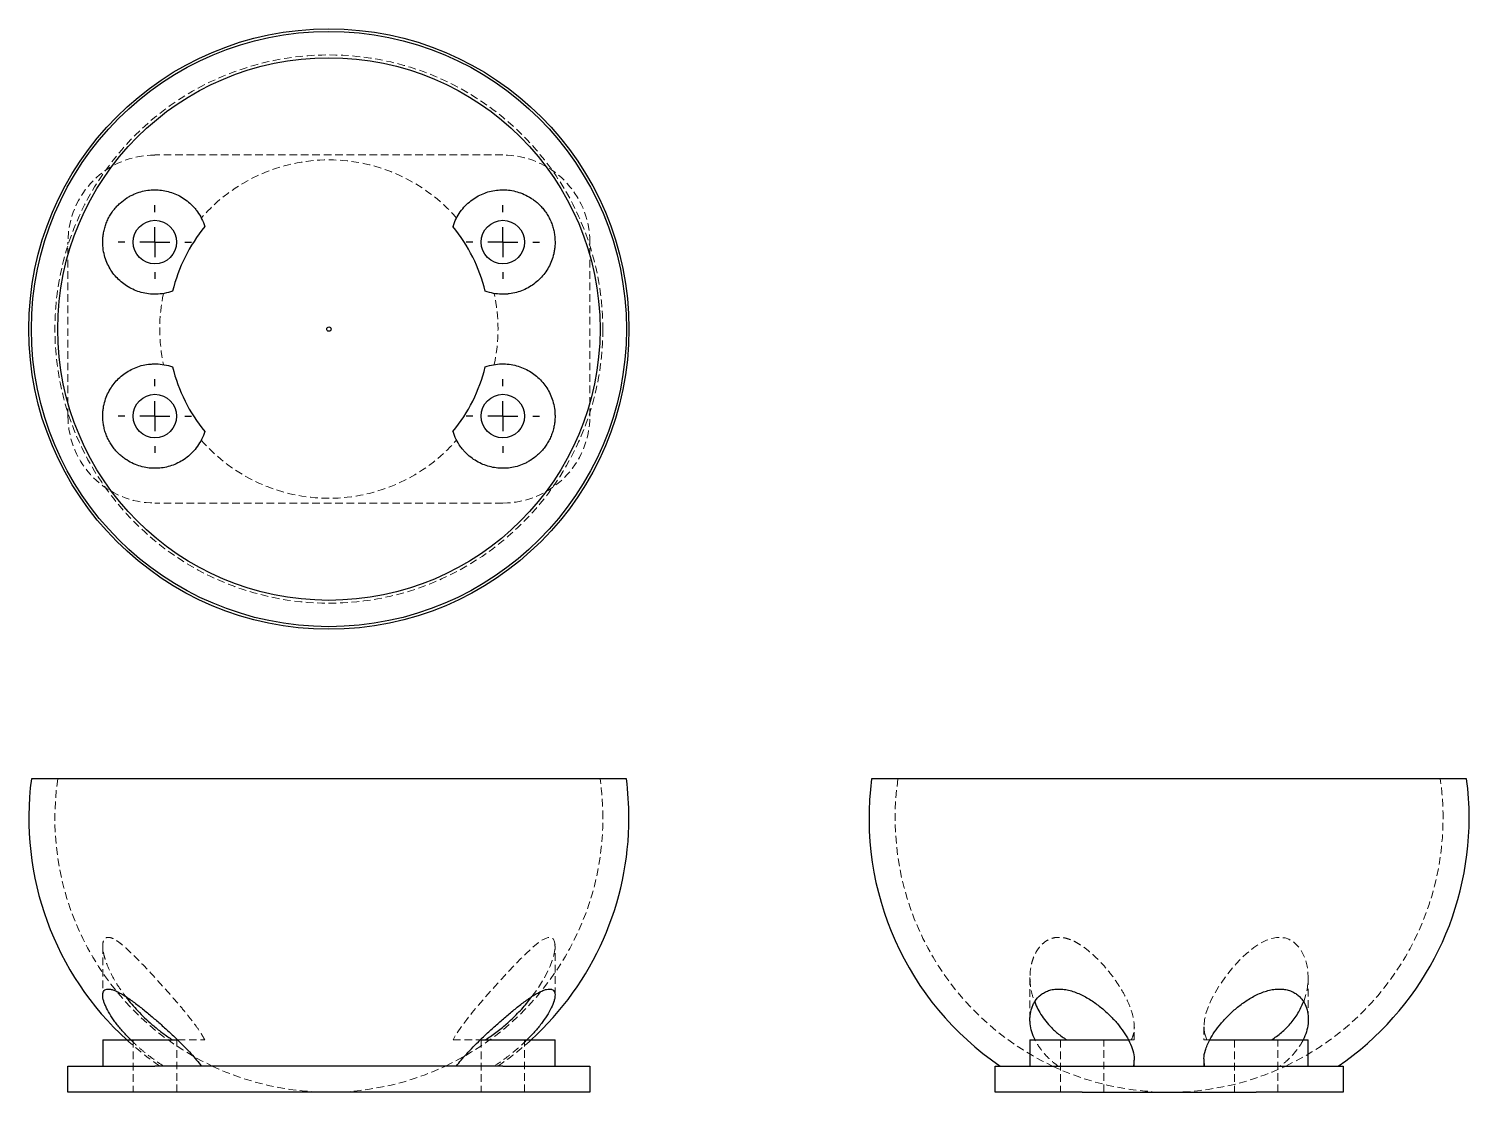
# Model space of a CAD drawing. Header units: millimetres. Extents: x 33 to 273, y 31 to 208.
import ezdxf

# ---------------------------------------------------------------- set-up
doc = ezdxf.new("R2010")
doc.units = ezdxf.units.MM
doc.linetypes.add('HIDDEN', pattern=[1.905, 1.27, -0.635])
doc.layers.add('10', color=7, linetype='Continuous')

# ---------------------------------------------------------------- blocks, each defined once
blk = doc.blocks.new('SW_CENTERMARKSYMBOL_0')
at = {"layer": '10', "color": 0}
for p, q in [((0, 5), (0, 6.12)), ((0, 0), (0, 2.5)), ((-5, 0), (-6.12, 0)), ((0, 0), (-2.5, 0)), ((0, 0), (0, -2.5)), ((0, 0), (2.5, 0)), ((5, 0), (6.12, 0)), ((0, -5), (0, -6.12))]:
    blk.add_line(p, q, dxfattribs=at)
blk = doc.blocks.new('SW_CENTERMARKSYMBOL_1')
at = {"layer": '10', "color": 0}
for p, q in [((0, 5), (0, 6.12)), ((0, 0), (0, 2.5)), ((-5, 0), (-6.12, 0)), ((0, 0), (-2.5, 0)), ((0, 0), (0, -2.5)), ((0, 0), (2.5, 0)), ((5, 0), (6.12, 0)), ((0, -5), (0, -6.12))]:
    blk.add_line(p, q, dxfattribs=at)
blk = doc.blocks.new('SW_CENTERMARKSYMBOL_2')
at = {"layer": '10', "color": 0}
for p, q in [((0, 5), (0, 6.12)), ((0, 0), (0, 2.5)), ((-5, 0), (-6.12, 0)), ((0, 0), (-2.5, 0)), ((0, 0), (0, -2.5)), ((0, 0), (2.5, 0)), ((5, 0), (6.12, 0)), ((0, -5), (0, -6.12))]:
    blk.add_line(p, q, dxfattribs=at)
blk = doc.blocks.new('SW_CENTERMARKSYMBOL_3')
at = {"layer": '10', "color": 0}
for p, q in [((0, 5), (0, 6.12)), ((0, 0), (0, 2.5)), ((-5, 0), (-6.12, 0)), ((0, 0), (-2.5, 0)), ((0, 0), (0, -2.5)), ((0, 0), (2.5, 0)), ((5, 0), (6.12, 0)), ((0, -5), (0, -6.12))]:
    blk.add_line(p, q, dxfattribs=at)

msp = doc.modelspace()

# ---------------------------------------------------------------- linework, layer by layer
at = {"color": 7, "linetype": 'HIDDEN', "lineweight": 18}
for p, q in [((111.99, 186.99), (54.01, 186.99)), ((39.52, 143.51), (39.52, 172.49)), ((126.48, 143.51), (126.48, 172.49)), ((111.99, 129.01), (54.01, 129.01)), ((45.32, 55.24), (45.32, 55.23)), ((45.32, 55.23), (45.32, 47.05)), ((45.34, 55.16), (45.33, 55.24)), ((120.64, 55.66), (120.66, 55.23)), ((120.68, 47.06), (120.68, 55.24)), ((199.81, 49.99), (199.81, 43.05)), ((199.81, 49.99), (199.81, 49.99)), ((246.19, 43.06), (246.19, 49.99)), ((120.68, 47.05), (120.68, 47.06)), ((217.2, 39.61), (217.2, 41.8)), ((228.8, 41.8), (228.8, 41.78)), ((228.8, 41.78), (228.8, 39.61)), ((228.86, 41.15), (228.84, 41.8)), ((246.19, 43.05), (246.19, 43.06)), ((50.39, 39.61), (50.39, 30.91)), ((57.64, 30.91), (57.64, 39.61)), ((57.79, 39.61), (62.32, 39.61)), ((103.68, 39.61), (108.21, 39.61)), ((108.36, 39.61), (108.36, 30.91)), ((115.61, 30.91), (115.61, 39.61)), ((204.88, 39.61), (204.88, 30.91)), ((212.13, 30.91), (212.13, 39.61)), ((216.23, 39.61), (217.2, 39.61)), ((228.8, 39.61), (229.77, 39.61)), ((229.31, 39.61), (228.89, 40.79)), ((233.87, 39.61), (233.87, 30.91)), ((241.12, 30.91), (241.12, 39.61)), ((217.08, 35.26), (217.17, 36.25)), ((217.2, 36.24), (217.2, 36.25)), ((228.82, 36.38), (228.81, 36.24)), ((228.92, 35.26), (228.83, 36.25))]:
    msp.add_line(p, q, dxfattribs=at)
at = {"color": 7, "linetype": 'Continuous', "lineweight": 25}
for p, q in [((132.57, 83.09), (33.43, 83.09)), ((272.57, 83.09), (173.43, 83.09)), ((45.32, 39.61), (45.32, 35.26)), ((45.32, 39.61), (57.79, 39.61)), ((108.21, 39.61), (120.68, 39.61)), ((120.68, 35.26), (120.68, 39.61)), ((199.81, 39.61), (199.81, 35.26)), ((199.81, 39.61), (216.23, 39.61)), ((229.77, 39.61), (246.19, 39.61)), ((246.19, 35.26), (246.19, 39.61)), ((217.2, 35.26), (217.2, 36.24)), ((228.8, 36.25), (228.8, 35.26)), ((39.52, 30.91), (39.52, 35.26)), ((39.52, 35.26), (54.01, 35.26)), ((111.99, 35.26), (54.01, 35.26)), ((111.99, 35.26), (126.48, 35.26)), ((126.48, 35.26), (126.48, 30.91)), ((194.01, 30.91), (194.01, 35.26)), ((194.01, 35.26), (208.51, 35.26)), ((208.51, 35.26), (237.49, 35.26)), ((237.49, 35.26), (251.99, 35.26)), ((251.99, 35.26), (251.99, 30.91)), ((54.01, 30.91), (39.52, 30.91)), ((111.99, 30.91), (54.01, 30.91)), ((126.48, 30.91), (111.99, 30.91)), ((208.51, 30.91), (194.01, 30.91)), ((208.51, 30.91), (237.49, 30.91)), ((251.99, 30.91), (237.49, 30.91))]:
    msp.add_line(p, q, dxfattribs=at)
at = {"color": 7, "linetype": 'HIDDEN', "lineweight": 18, "flags": 128}
for points in [[(116.82, 46.82), (117.67, 47.94), (118.93, 49.96), (119.85, 51.88), (120.21, 52.83), (120.48, 53.75), (120.64, 54.62), (120.68, 55.42), (120.6, 55.95), (120.41, 56.38), (120.18, 56.59), (119.88, 56.69), (119.51, 56.67), (119.07, 56.53), (118.5, 56.22), (117.87, 55.79), (116.88, 54.98), (115.85, 54.01), (114.99, 53.17), (114.13, 52.28), (112.37, 50.41), (110.58, 48.44), (108.81, 46.43), (107.82, 45.29), (106.88, 44.16), (105.97, 43.03), (105.15, 41.94), (104.31, 40.73), (103.68, 39.61), (103.68, 39.61)], [(245.41, 45.95), (245.42, 45.97), (245.99, 47.94), (246.19, 49.96), (246.01, 51.88), (245.77, 52.83), (245.41, 53.75), (244.93, 54.62), (244.3, 55.42), (243.68, 55.95), (242.94, 56.38), (242.31, 56.59), (241.61, 56.69), (240.89, 56.67), (240.13, 56.53), (239.24, 56.22), (238.36, 55.79), (237.1, 54.98), (235.91, 54.01), (235, 53.17), (234.15, 52.28), (232.59, 50.41), (231.22, 48.44), (230.09, 46.43), (229.58, 45.29), (229.19, 44.16), (228.91, 43.03), (228.8, 41.94), (228.9, 40.73), (229.31, 39.61), (229.31, 39.61)]]:
    msp.add_lwpolyline(points, dxfattribs=at)
at = {"color": 7, "linetype": 'Continuous', "lineweight": 25}
for centre, radius in [((83, 158), 50), ((83, 158), 49.57), ((83, 158), 45.18), ((54.01, 172.49), 3.62), ((111.99, 172.49), 3.62), ((54.01, 143.51), 3.62), ((111.99, 143.51), 3.62)]:
    msp.add_circle(centre, radius, dxfattribs=at)
at = {"color": 7, "linetype": 'HIDDEN', "lineweight": 18}
msp.add_circle((83, 158), 45.65, dxfattribs=at)
for centre, radius, start, end in [((54.01, 172.49), 14.49, 90, 180), ((83, 158), 28.18, 41.009, 138.991), ((111.99, 172.49), 14.49, 0, 90), ((83, 158), 28.18, 167.8789, 192.1211), ((83, 158), 28.18, 347.8789, 12.1211), ((54.01, 143.51), 14.49, 180, 270), ((111.99, 143.51), 14.49, 270, 0), ((83, 158), 28.18, 221.009, 318.991), ((83, 76.57), 45.65, 171.7868, 244.7909), ((83, 76.57), 45.65, 0, 8.2132), ((223, 76.57), 45.65, 171.7868, 244.7909), ((223, 76.57), 45.65, 0, 8.2132), ((83, 76.57), 45.65, 295.2092, 0), ((223, 76.57), 45.65, 295.2092, 0), ((83, 76.57), 50, 227.6574, 235.6988), ((83, 76.57), 50, 304.3012, 312.3426), ((83, 76.56), 45.65, 244.7901, 269.5435), ((83, 76.56), 45.65, 270.4567, 295.21), ((223, 76.56), 45.65, 244.7901, 269.5437), ((223, 76.56), 45.65, 270.4567, 295.21)]:
    msp.add_arc(centre, radius, start, end, dxfattribs=at)
at = {"color": 7, "linetype": 'Continuous', "lineweight": 25}
for centre, radius, start, end in [((83, 158), 26.8, 140.4849, 166.3863), ((83, 158), 26.8, 13.6126, 39.5179), ((83, 158), 26.8, 193.6137, 219.5171), ((83, 158), 26.8, 320.483, 346.386), ((83, 76.57), 50, 172.5053, 227.6574), ((83, 76.57), 50, 0, 7.4947), ((223, 76.57), 50, 172.5053, 235.6988), ((223, 76.57), 50, 0, 7.4947), ((83, 76.57), 50, 312.3426, 0), ((223, 76.57), 50, 304.3012, 0)]:
    msp.add_arc(centre, radius, start, end, dxfattribs=at)
for points, knots in [([(56.95, 164.31), (56.49, 164.14), (56.03, 164.02), (55.13, 163.86), (54.68, 163.81), (53.81, 163.79), (53.37, 163.81), (52.53, 163.91), (52.13, 163.99), (51.34, 164.21), (50.97, 164.34), (50.24, 164.65), (49.89, 164.83), (48.88, 165.43), (48.29, 165.91), (47.49, 166.73), (47.24, 167.02), (46.79, 167.64), (46.58, 167.97), (46.02, 168.99), (45.72, 169.74), (45.44, 170.98), (45.37, 171.42), (45.32, 172.1), (45.32, 172.33), (45.32, 172.8), (45.33, 173.05), (45.38, 173.54), (45.41, 173.79), (45.51, 174.3), (45.57, 174.57), (45.71, 175.1), (45.8, 175.36), (46, 175.89), (46.12, 176.15), (46.38, 176.66), (46.52, 176.91), (46.82, 177.38), (46.98, 177.61), (47.32, 178.05), (47.49, 178.25), (47.84, 178.63), (48.03, 178.8), (48.58, 179.3), (48.96, 179.58), (49.53, 179.95), (49.72, 180.06), (50.11, 180.26), (50.3, 180.36), (51.27, 180.79), (52.04, 181), (53.19, 181.16), (53.58, 181.19), (54.35, 181.19), (54.73, 181.17), (55.49, 181.07), (55.86, 181), (56.6, 180.8), (56.97, 180.68), (58.05, 180.24), (58.73, 179.84), (59.68, 179.1), (59.99, 178.83), (60.42, 178.37), (60.57, 178.22), (60.84, 177.88), (60.98, 177.71), (61.36, 177.17), (61.59, 176.78), (62, 175.96), (62.18, 175.52), (62.32, 175.05)], [0, 0, 0, 0, 0.03125, 0.03125, 0.0625, 0.0625, 0.09375, 0.09375, 0.125, 0.125, 0.15625, 0.15625, 0.1875, 0.1875, 0.25, 0.25, 0.28125, 0.28125, 0.3125, 0.3125, 0.375, 0.375, 0.40625, 0.40625, 0.421875, 0.421875, 0.4375, 0.4375, 0.453125, 0.453125, 0.46875, 0.46875, 0.484375, 0.484375, 0.5, 0.5, 0.515625, 0.515625, 0.53125, 0.53125, 0.546875, 0.546875, 0.5625, 0.5625, 0.59375, 0.59375, 0.609375, 0.609375, 0.625, 0.625, 0.6875, 0.6875, 0.71875, 0.71875, 0.75, 0.75, 0.78125, 0.78125, 0.8125, 0.8125, 0.875, 0.875, 0.90625, 0.90625, 0.921875, 0.921875, 0.9375, 0.9375, 0.96875, 0.96875, 1, 1, 1, 1]), ([(103.68, 175.05), (103.82, 175.52), (104, 175.96), (104.41, 176.78), (104.64, 177.17), (105.15, 177.88), (105.43, 178.22), (106.01, 178.83), (106.32, 179.1), (106.96, 179.6), (107.29, 179.82), (107.98, 180.22), (108.33, 180.39), (109.41, 180.84), (110.15, 181.03), (111.29, 181.17), (111.67, 181.19), (112.44, 181.18), (112.83, 181.16), (113.99, 180.99), (114.76, 180.78), (115.92, 180.26), (116.31, 180.05), (116.88, 179.68), (117.07, 179.55), (117.45, 179.26), (117.64, 179.11), (118.01, 178.77), (118.19, 178.6), (118.54, 178.21), (118.71, 178.01), (119.05, 177.57), (119.21, 177.34), (119.51, 176.87), (119.65, 176.61), (119.9, 176.1), (120.02, 175.84), (120.22, 175.31), (120.3, 175.05), (120.45, 174.52), (120.5, 174.26), (120.59, 173.75), (120.63, 173.5), (120.69, 172.75), (120.69, 172.28), (120.64, 171.61), (120.61, 171.39), (120.55, 170.96), (120.51, 170.75), (120.27, 169.71), (119.98, 168.97), (119.41, 167.95), (119.2, 167.62), (118.74, 167.01), (118.49, 166.71), (117.97, 166.17), (117.68, 165.91), (117.08, 165.44), (116.77, 165.22), (115.76, 164.62), (115.04, 164.31), (113.87, 163.99), (113.47, 163.91), (112.85, 163.84), (112.63, 163.82), (112.2, 163.8), (111.98, 163.79), (111.32, 163.81), (110.87, 163.86), (109.97, 164.02), (109.51, 164.14), (109.05, 164.31)], [0, 0, 0, 0, 0.03125, 0.03125, 0.0625, 0.0625, 0.09375, 0.09375, 0.125, 0.125, 0.15625, 0.15625, 0.1875, 0.1875, 0.25, 0.25, 0.28125, 0.28125, 0.3125, 0.3125, 0.375, 0.375, 0.40625, 0.40625, 0.421875, 0.421875, 0.4375, 0.4375, 0.453125, 0.453125, 0.46875, 0.46875, 0.484375, 0.484375, 0.5, 0.5, 0.515625, 0.515625, 0.53125, 0.53125, 0.546875, 0.546875, 0.5625, 0.5625, 0.59375, 0.59375, 0.609375, 0.609375, 0.625, 0.625, 0.6875, 0.6875, 0.71875, 0.71875, 0.75, 0.75, 0.78125, 0.78125, 0.8125, 0.8125, 0.875, 0.875, 0.90625, 0.90625, 0.921875, 0.921875, 0.9375, 0.9375, 0.96875, 0.96875, 1, 1, 1, 1]), ([(82.64, 158), (82.64, 157.91), (82.71, 157.73), (82.98, 157.6), (83.27, 157.7), (83.4, 157.98), (83.3, 158.27), (83.02, 158.4), (82.72, 158.3), (82.64, 158.1), (82.64, 158)], [0, 0, 0, 0, 0.11875, 0.243438, 0.368422, 0.493421, 0.618421, 0.743421, 0.868421, 1, 1, 1, 1]), ([(62.32, 140.95), (62.18, 140.48), (62, 140.04), (61.59, 139.22), (61.36, 138.83), (60.85, 138.12), (60.57, 137.78), (59.99, 137.17), (59.68, 136.9), (59.04, 136.4), (58.71, 136.18), (58.02, 135.78), (57.67, 135.61), (56.59, 135.16), (55.85, 134.97), (54.71, 134.83), (54.33, 134.81), (53.56, 134.82), (53.17, 134.84), (52.01, 135.01), (51.24, 135.22), (50.08, 135.74), (49.69, 135.95), (49.12, 136.32), (48.93, 136.45), (48.55, 136.74), (48.36, 136.89), (47.99, 137.23), (47.81, 137.4), (47.46, 137.79), (47.29, 137.99), (46.95, 138.43), (46.79, 138.66), (46.49, 139.13), (46.35, 139.39), (46.1, 139.9), (45.98, 140.16), (45.78, 140.69), (45.7, 140.95), (45.55, 141.48), (45.5, 141.74), (45.41, 142.25), (45.37, 142.5), (45.31, 143.25), (45.31, 143.72), (45.36, 144.39), (45.39, 144.61), (45.45, 145.04), (45.49, 145.25), (45.73, 146.29), (46.02, 147.03), (46.59, 148.05), (46.8, 148.38), (47.26, 148.99), (47.51, 149.29), (48.03, 149.83), (48.32, 150.09), (48.92, 150.56), (49.23, 150.78), (50.24, 151.38), (50.96, 151.69), (52.13, 152.01), (52.53, 152.09), (53.15, 152.16), (53.37, 152.18), (53.8, 152.2), (54.02, 152.21), (54.68, 152.19), (55.13, 152.14), (56.03, 151.98), (56.49, 151.86), (56.95, 151.69)], [0, 0, 0, 0, 0.03125, 0.03125, 0.0625, 0.0625, 0.09375, 0.09375, 0.125, 0.125, 0.15625, 0.15625, 0.1875, 0.1875, 0.25, 0.25, 0.28125, 0.28125, 0.3125, 0.3125, 0.375, 0.375, 0.40625, 0.40625, 0.421875, 0.421875, 0.4375, 0.4375, 0.453125, 0.453125, 0.46875, 0.46875, 0.484375, 0.484375, 0.5, 0.5, 0.515625, 0.515625, 0.53125, 0.53125, 0.546875, 0.546875, 0.5625, 0.5625, 0.59375, 0.59375, 0.609375, 0.609375, 0.625, 0.625, 0.6875, 0.6875, 0.71875, 0.71875, 0.75, 0.75, 0.78125, 0.78125, 0.8125, 0.8125, 0.875, 0.875, 0.90625, 0.90625, 0.921875, 0.921875, 0.9375, 0.9375, 0.96875, 0.96875, 1, 1, 1, 1]), ([(109.05, 151.69), (109.51, 151.86), (109.97, 151.98), (110.87, 152.14), (111.32, 152.19), (112.19, 152.21), (112.63, 152.19), (113.47, 152.09), (113.87, 152.01), (114.66, 151.79), (115.03, 151.66), (115.76, 151.35), (116.11, 151.17), (117.12, 150.57), (117.71, 150.09), (118.51, 149.27), (118.76, 148.98), (119.21, 148.36), (119.42, 148.03), (119.98, 147.01), (120.28, 146.26), (120.56, 145.02), (120.63, 144.58), (120.67, 143.91), (120.68, 143.67), (120.68, 143.2), (120.67, 142.95), (120.62, 142.46), (120.59, 142.21), (120.49, 141.7), (120.43, 141.43), (120.29, 140.9), (120.2, 140.64), (120, 140.12), (119.88, 139.85), (119.62, 139.34), (119.48, 139.09), (119.18, 138.62), (119.02, 138.39), (118.68, 137.96), (118.51, 137.75), (118.16, 137.38), (117.97, 137.2), (117.42, 136.7), (117.04, 136.42), (116.47, 136.05), (116.28, 135.94), (115.89, 135.74), (115.7, 135.64), (114.73, 135.21), (113.96, 135), (112.81, 134.84), (112.42, 134.81), (111.65, 134.81), (111.27, 134.83), (110.51, 134.93), (110.14, 135), (109.4, 135.2), (109.03, 135.32), (107.95, 135.76), (107.27, 136.16), (106.32, 136.9), (106.01, 137.17), (105.58, 137.63), (105.44, 137.78), (105.16, 138.12), (105.02, 138.29), (104.64, 138.83), (104.41, 139.22), (104, 140.04), (103.82, 140.48), (103.68, 140.95)], [0, 0, 0, 0, 0.03125, 0.03125, 0.0625, 0.0625, 0.09375, 0.09375, 0.125, 0.125, 0.15625, 0.15625, 0.1875, 0.1875, 0.25, 0.25, 0.28125, 0.28125, 0.3125, 0.3125, 0.375, 0.375, 0.40625, 0.40625, 0.421875, 0.421875, 0.4375, 0.4375, 0.453125, 0.453125, 0.46875, 0.46875, 0.484375, 0.484375, 0.5, 0.5, 0.515625, 0.515625, 0.53125, 0.53125, 0.546875, 0.546875, 0.5625, 0.5625, 0.59375, 0.59375, 0.609375, 0.609375, 0.625, 0.625, 0.6875, 0.6875, 0.71875, 0.71875, 0.75, 0.75, 0.78125, 0.78125, 0.8125, 0.8125, 0.875, 0.875, 0.90625, 0.90625, 0.921875, 0.921875, 0.9375, 0.9375, 0.96875, 0.96875, 1, 1, 1, 1]), ([(50.01, 39.61), (49.55, 40.06), (49.13, 40.51), (48.33, 41.41), (47.95, 41.86), (47.44, 42.54), (47.27, 42.76), (46.96, 43.21), (46.81, 43.43), (46.4, 44.08), (46.16, 44.5), (45.86, 45.12), (45.77, 45.32), (45.61, 45.72), (45.54, 45.91), (45.37, 46.47), (45.31, 46.81), (45.32, 47.26), (45.34, 47.39), (45.42, 47.63), (45.47, 47.74), (45.62, 47.91), (45.72, 47.98), (45.94, 48.07), (46.08, 48.09), (46.3, 48.09), (46.38, 48.09), (46.55, 48.07), (46.64, 48.05), (46.92, 47.98), (47.12, 47.92), (47.54, 47.75), (47.77, 47.64), (48.23, 47.4), (48.47, 47.27), (48.95, 46.97), (49.2, 46.81), (49.71, 46.48), (49.96, 46.3), (50.73, 45.74), (51.25, 45.35), (52.29, 44.52), (52.82, 44.09), (53.85, 43.21), (54.36, 42.77), (55.37, 41.88), (55.87, 41.42), (56.85, 40.51), (57.32, 40.06), (57.79, 39.61)], [0, 0, 0, 0, 0.0625, 0.0625, 0.125, 0.125, 0.15625, 0.15625, 0.1875, 0.1875, 0.25, 0.25, 0.28125, 0.28125, 0.3125, 0.3125, 0.375, 0.375, 0.40625, 0.40625, 0.4375, 0.4375, 0.46875, 0.46875, 0.5, 0.5, 0.515625, 0.515625, 0.53125, 0.53125, 0.5625, 0.5625, 0.59375, 0.59375, 0.625, 0.625, 0.65625, 0.65625, 0.6875, 0.6875, 0.75, 0.75, 0.8125, 0.8125, 0.875, 0.875, 0.9375, 0.9375, 1, 1, 1, 1]), ([(108.21, 39.61), (108.68, 40.06), (109.15, 40.51), (110.12, 41.41), (110.62, 41.86), (111.38, 42.54), (111.64, 42.76), (112.15, 43.21), (112.4, 43.43), (113.17, 44.08), (113.69, 44.5), (114.46, 45.12), (114.72, 45.32), (115.24, 45.72), (115.5, 45.91), (116.27, 46.47), (116.78, 46.81), (117.51, 47.26), (117.75, 47.39), (118.21, 47.63), (118.43, 47.74), (118.86, 47.91), (119.06, 47.98), (119.43, 48.07), (119.6, 48.09), (119.83, 48.09), (119.9, 48.09), (120.04, 48.07), (120.1, 48.05), (120.28, 47.98), (120.37, 47.92), (120.52, 47.75), (120.58, 47.64), (120.66, 47.4), (120.68, 47.27), (120.68, 46.97), (120.67, 46.81), (120.62, 46.48), (120.58, 46.3), (120.41, 45.74), (120.25, 45.35), (119.85, 44.52), (119.61, 44.09), (119.05, 43.21), (118.74, 42.77), (118.06, 41.88), (117.68, 41.42), (116.88, 40.51), (116.45, 40.06), (115.99, 39.61)], [0, 0, 0, 0, 0.0625, 0.0625, 0.125, 0.125, 0.15625, 0.15625, 0.1875, 0.1875, 0.25, 0.25, 0.28125, 0.28125, 0.3125, 0.3125, 0.375, 0.375, 0.40625, 0.40625, 0.4375, 0.4375, 0.46875, 0.46875, 0.5, 0.5, 0.515625, 0.515625, 0.53125, 0.53125, 0.5625, 0.5625, 0.59375, 0.59375, 0.625, 0.625, 0.65625, 0.65625, 0.6875, 0.6875, 0.75, 0.75, 0.8125, 0.8125, 0.875, 0.875, 0.9375, 0.9375, 1, 1, 1, 1]), ([(200.67, 39.61), (200.45, 40.06), (200.27, 40.51), (200, 41.41), (199.9, 41.86), (199.83, 42.54), (199.81, 42.76), (199.81, 43.21), (199.82, 43.43), (199.88, 44.08), (199.96, 44.5), (200.17, 45.12), (200.25, 45.32), (200.44, 45.72), (200.55, 45.91), (200.92, 46.47), (201.22, 46.81), (201.79, 47.26), (201.99, 47.39), (202.43, 47.63), (202.66, 47.74), (203.17, 47.91), (203.44, 47.98), (204.01, 48.07), (204.3, 48.09), (204.75, 48.09), (204.91, 48.09), (205.22, 48.07), (205.38, 48.05), (205.86, 47.98), (206.18, 47.92), (206.82, 47.75), (207.15, 47.64), (207.78, 47.4), (208.09, 47.27), (208.7, 46.97), (209.01, 46.81), (209.6, 46.48), (209.89, 46.3), (210.73, 45.74), (211.25, 45.35), (212.25, 44.52), (212.73, 44.09), (213.6, 43.21), (214.01, 42.77), (214.75, 41.88), (215.1, 41.42), (215.72, 40.51), (215.99, 40.06), (216.23, 39.61)], [0, 0, 0, 0, 0.0625, 0.0625, 0.125, 0.125, 0.15625, 0.15625, 0.1875, 0.1875, 0.25, 0.25, 0.28125, 0.28125, 0.3125, 0.3125, 0.375, 0.375, 0.40625, 0.40625, 0.4375, 0.4375, 0.46875, 0.46875, 0.5, 0.5, 0.515625, 0.515625, 0.53125, 0.53125, 0.5625, 0.5625, 0.59375, 0.59375, 0.625, 0.625, 0.65625, 0.65625, 0.6875, 0.6875, 0.75, 0.75, 0.8125, 0.8125, 0.875, 0.875, 0.9375, 0.9375, 1, 1, 1, 1]), ([(229.77, 39.61), (230.01, 40.06), (230.28, 40.51), (230.9, 41.41), (231.24, 41.86), (231.8, 42.54), (232, 42.76), (232.4, 43.21), (232.61, 43.43), (233.27, 44.08), (233.73, 44.5), (234.47, 45.12), (234.73, 45.32), (235.26, 45.72), (235.53, 45.91), (236.37, 46.47), (236.96, 46.81), (237.88, 47.26), (238.2, 47.39), (238.83, 47.63), (239.15, 47.74), (239.79, 47.91), (240.12, 47.98), (240.75, 48.07), (241.06, 48.09), (241.52, 48.09), (241.67, 48.09), (241.96, 48.07), (242.11, 48.05), (242.54, 47.98), (242.8, 47.92), (243.31, 47.75), (243.55, 47.64), (243.99, 47.4), (244.2, 47.27), (244.57, 46.97), (244.74, 46.81), (245.05, 46.48), (245.19, 46.3), (245.57, 45.74), (245.75, 45.35), (246.03, 44.52), (246.12, 44.09), (246.2, 43.21), (246.2, 42.77), (246.1, 41.88), (246, 41.42), (245.73, 40.51), (245.55, 40.06), (245.33, 39.61)], [0, 0, 0, 0, 0.0625, 0.0625, 0.125, 0.125, 0.15625, 0.15625, 0.1875, 0.1875, 0.25, 0.25, 0.28125, 0.28125, 0.3125, 0.3125, 0.375, 0.375, 0.40625, 0.40625, 0.4375, 0.4375, 0.46875, 0.46875, 0.5, 0.5, 0.515625, 0.515625, 0.53125, 0.53125, 0.5625, 0.5625, 0.59375, 0.59375, 0.625, 0.625, 0.65625, 0.65625, 0.6875, 0.6875, 0.75, 0.75, 0.8125, 0.8125, 0.875, 0.875, 0.9375, 0.9375, 1, 1, 1, 1]), ([(49.16, 46.83), (49.25, 46.7), (49.62, 46.18), (50.4, 45.28), (51.44, 44.14), (52.59, 43.02), (53.89, 41.86), (55.35, 40.69), (56.41, 39.97), (56.95, 39.61)], [0, 0, 0, 0, 0.0492337, 0.1937834, 0.3383105, 0.4884963, 0.6386268, 0.816894, 1, 1, 1, 1]), ([(109.05, 39.61), (109.64, 40.01), (110.84, 40.82), (112.67, 42.32), (114.49, 44.05), (115.91, 45.59), (116.61, 46.53), (116.82, 46.82)], [0, 0, 0, 0, 0.200412, 0.408313, 0.64779, 0.894073, 1, 1, 1, 1]), ([(200.6, 45.96), (200.69, 45.74), (200.92, 45.13), (201.45, 44.14), (202.2, 43.02), (203.17, 41.86), (204.38, 40.69), (205.42, 39.97), (205.95, 39.61)], [0, 0, 0, 0, 0.095462, 0.257606, 0.426098, 0.594529, 0.794549, 1, 1, 1, 1]), ([(240.05, 39.61), (240.63, 40.01), (241.79, 40.82), (243.27, 42.33), (244.55, 44.04), (245.12, 45.31), (245.41, 45.95)], [0, 0, 0, 0, 0.224767, 0.457934, 0.726523, 1, 1, 1, 1]), ([(57.79, 39.61), (58.59, 38.82), (59.34, 38.07), (60.34, 36.97), (60.66, 36.61), (61.24, 35.91), (61.51, 35.58), (61.74, 35.26)], [0, 0, 0, 0, 0.5, 0.5, 0.75, 0.75, 1, 1, 1, 1]), ([(104.26, 35.26), (104.49, 35.58), (104.76, 35.91), (105.33, 36.6), (105.64, 36.95), (106.31, 37.69), (106.67, 38.06), (107.42, 38.83), (107.81, 39.22), (108.21, 39.61)], [0, 0, 0, 0, 0.25, 0.25, 0.5, 0.5, 0.75, 0.75, 1, 1, 1, 1]), ([(216.23, 39.61), (216.45, 39.13), (216.91, 38.17), (217.18, 37.05), (217.19, 36.43), (217.19, 36.24)], [0, 0, 0, 0, 0.40754, 0.824759, 1, 1, 1, 1]), ([(228.83, 36.25), (228.82, 36.34), (228.76, 36.84), (228.98, 37.69), (229.34, 38.73), (229.63, 39.32), (229.77, 39.61)], [0, 0, 0, 0, 0.081141, 0.50335, 0.750649, 1, 1, 1, 1])]:
    msp.add_open_spline(points, degree=3, knots=knots, dxfattribs=at)
at = {"color": 7, "linetype": 'HIDDEN', "lineweight": 18}
for points, knots in [([(62.32, 39.61), (62.11, 40.01), (61.66, 40.82), (60.59, 42.32), (59.23, 44.05), (57.62, 45.96), (55.87, 47.95), (54.07, 49.94), (52.55, 51.58), (51.34, 52.84), (50.42, 53.76), (49.5, 54.64), (48.66, 55.38), (47.9, 55.98), (47.28, 56.37), (46.77, 56.61), (46.35, 56.71), (45.99, 56.69), (45.7, 56.54), (45.48, 56.24), (45.32, 55.73), (45.3, 54.99), (45.43, 54.08), (45.67, 53.17), (46.08, 51.98), (46.8, 50.4), (47.86, 48.56), (48.76, 47.36), (49.16, 46.83)], [0, 0, 0, 0, 0.05017, 0.102214, 0.162164, 0.223818, 0.285366, 0.348197, 0.408443, 0.439325, 0.470197, 0.501185, 0.532623, 0.557111, 0.582173, 0.600548, 0.619419, 0.637812, 0.656786, 0.678973, 0.701795, 0.736195, 0.771504, 0.800416, 0.829338, 0.888671, 0.949894, 1, 1, 1, 1]), ([(216.69, 39.61), (216.86, 40.01), (217.21, 40.82), (217.23, 42.32), (216.91, 44.05), (216.18, 45.96), (215.13, 47.95), (213.81, 49.94), (212.5, 51.58), (211.34, 52.84), (210.4, 53.76), (209.37, 54.64), (208.35, 55.38), (207.34, 55.98), (206.44, 56.37), (205.6, 56.61), (204.86, 56.71), (204.13, 56.69), (203.41, 56.54), (202.72, 56.24), (201.98, 55.73), (201.28, 54.99), (200.72, 54.08), (200.33, 53.17), (199.97, 51.98), (199.76, 50.39), (199.88, 48.43), (200.2, 46.93), (200.54, 46.12), (200.6, 45.96)], [0, 0, 0, 0, 0.048838, 0.099501, 0.157858, 0.217874, 0.277786, 0.338947, 0.397598, 0.427661, 0.457715, 0.487882, 0.518486, 0.542325, 0.566723, 0.58461, 0.60298, 0.620886, 0.639357, 0.660953, 0.683169, 0.716654, 0.751024, 0.779168, 0.807321, 0.865076, 0.924672, 0.985474, 1, 1, 1, 1]), ([(199.88, 49.24), (199.84, 49.48), (199.79, 49.73), (199.81, 49.98), (199.81, 49.99)], [0, 0, 0, 0, 0.963425, 1, 1, 1, 1]), ([(55.45, 35.26), (54.95, 35.58), (54.47, 35.91), (53.51, 36.6), (53.05, 36.95), (52.13, 37.69), (51.68, 38.06), (50.82, 38.83), (50.41, 39.22), (50.01, 39.61)], [0, 0, 0, 0, 0.25, 0.25, 0.5, 0.5, 0.75, 0.75, 1, 1, 1, 1]), ([(115.99, 39.61), (115.2, 38.82), (114.34, 38.07), (112.97, 36.97), (112.5, 36.61), (111.53, 35.91), (111.05, 35.58), (110.55, 35.26)], [0, 0, 0, 0, 0.5, 0.5, 0.75, 0.75, 1, 1, 1, 1]), ([(204.51, 35.26), (204.06, 35.58), (203.65, 35.91), (202.89, 36.6), (202.54, 36.95), (201.9, 37.69), (201.61, 38.06), (201.09, 38.83), (200.87, 39.22), (200.67, 39.61)], [0, 0, 0, 0, 0.25, 0.25, 0.5, 0.5, 0.75, 0.75, 1, 1, 1, 1]), ([(245.33, 39.61), (244.94, 38.82), (244.43, 38.07), (243.47, 36.97), (243.12, 36.61), (242.35, 35.91), (241.94, 35.58), (241.49, 35.26)], [0, 0, 0, 0, 0.5, 0.5, 0.75, 0.75, 1, 1, 1, 1]), ([(217.19, 36.24), (217.19, 36.17), (217.21, 35.82), (217.14, 35.51), (217.08, 35.26)], [0, 0, 0, 0, 0.226939, 1, 1, 1, 1])]:
    msp.add_open_spline(points, degree=3, knots=knots, dxfattribs=at)

# ---------------------------------------------------------------- block references
at = {"layer": '10'}
for name, p in [('SW_CENTERMARKSYMBOL_1', (54.01, 172.49)), ('SW_CENTERMARKSYMBOL_2', (111.99, 172.49)), ('SW_CENTERMARKSYMBOL_0', (54.01, 143.51)), ('SW_CENTERMARKSYMBOL_3', (111.99, 143.51))]:
    msp.add_blockref(name, p, dxfattribs=at)

doc.saveas('drawing.dxf')
